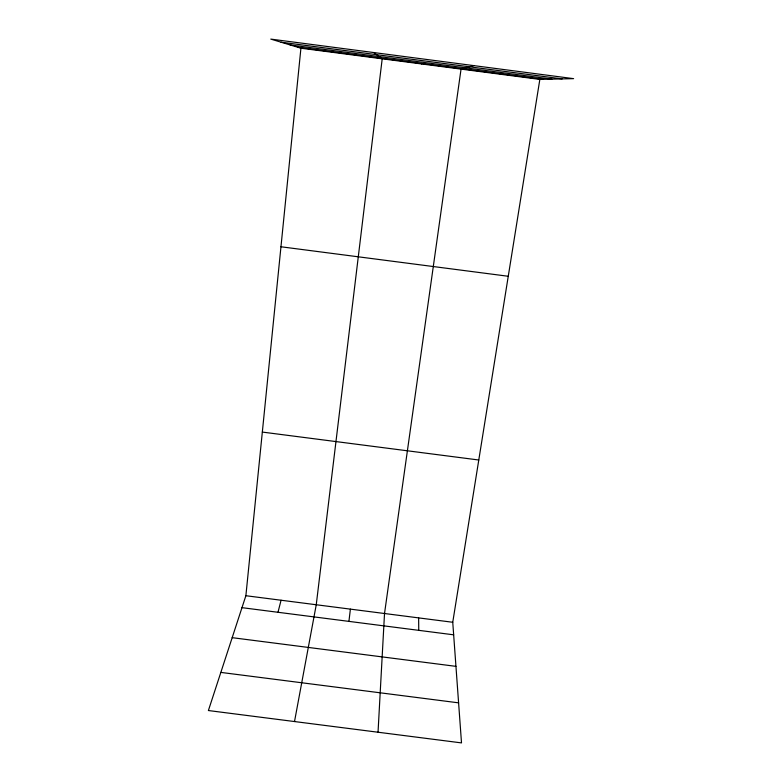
<?xml version="1.0" encoding="UTF-8"?>
<svg xmlns="http://www.w3.org/2000/svg" width="782" height="782" viewBox="0 0 782 782"><rect width="100%" height="100%" fill="white"/><g stroke="black" fill="none" stroke-linecap="round" stroke-linejoin="round"><path stroke-width="1.17" d="M378.038 732.226L384.519 613.508L461.048 69.119L473.755 65.61M539.844 79.402L452.749 622.267L461.507 742.9L208.393 710.535L245.88 595.718L300.923 48.201L270.787 39.1L573.607 78.65L539.844 79.402L300.923 48.201M348.928 621.377L350.395 609.129M294.511 721.551L316.251 604.75L382.202 58.816L373.825 52.56M277.991 612.277L281.07 600.234M421.635 63.968L421.85 63.479M500.451 74.261L502.797 74.046M262.332 432.075L478.78 460.002M245.88 595.718L452.749 622.267M241.98 607.663L453.658 634.818M232.186 637.672L455.945 666.352M220.847 672.403L458.594 702.842M281.031 42.199L562.131 78.904M290.151 44.955L551.906 79.138M297.883 47.282L543.246 79.324M280.963 246.77L508.261 276.271M339.632 52.736L341.568 53.508M418.634 617.888L418.751 630.341"/></g></svg>
